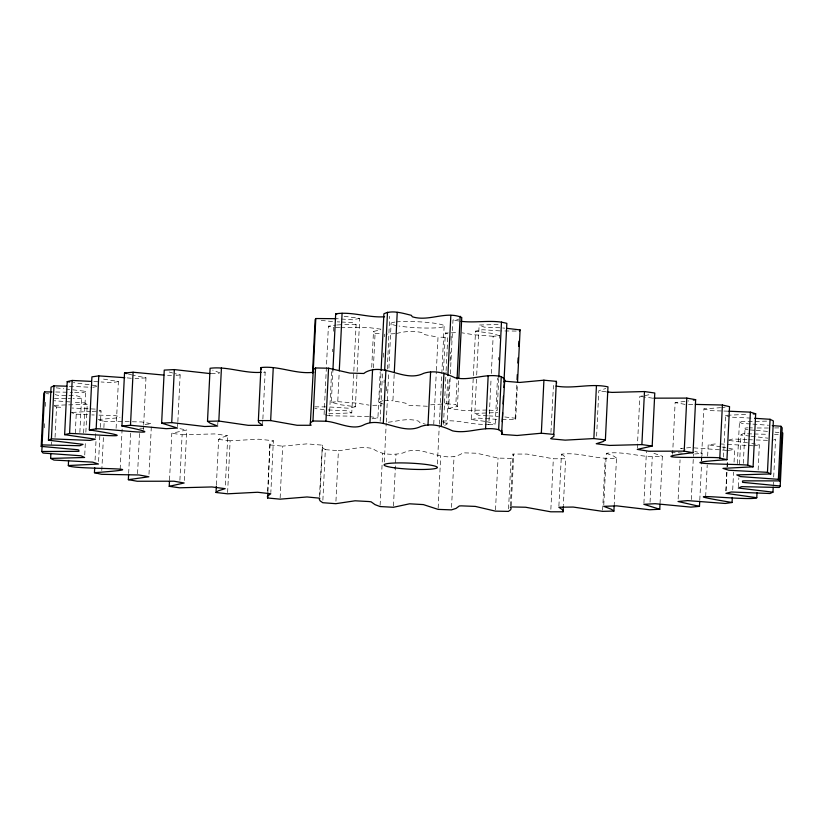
<?xml version="1.0" encoding="UTF-8"?>
<svg xmlns="http://www.w3.org/2000/svg" width="824" height="824" viewBox="0 0 824 824"><rect width="100%" height="100%" fill="white"/><g stroke="black" fill="none" stroke-linecap="round" stroke-linejoin="round"><path stroke-width="0.62" stroke-dasharray="4.12 3.09" d="M44.28 427.811L44.527 422.753M45.33 406.345L45.578 401.288M51.315 444.538L51.438 442.004M55.054 437.328L56.537 407.025L53.23 405.387M75.293 433.115L76.22 414.173L70.915 412.515M79.866 432.394L81.535 398.301C77.652 392.873 61.749 397.518 55.229 394.552M83.605 432.991L85.645 391.318L70.823 389.587M84.748 454.961L85.366 442.334M85.861 432.229L87.22 404.45L84.718 402.905L73.697 402.194M95.532 437.781L95.78 432.734M95.069 460.07L95.996 441.128M98.581 461.492L99.817 436.236M100.25 427.399L101.053 410.98L99.096 410.115M101.785 470.535L103.453 436.442M103.886 427.604L104.195 421.291L97.047 419.663M116.102 428.264L118.388 381.543L101.239 378.721M120.15 469.175L122.189 427.512M128.668 473.367L130.645 432.961M137.567 473.666L139.606 432.003M143.438 429.623L143.623 425.843M143.685 424.576L145.972 377.856L133.035 375.167M148.99 474.243L151.338 426.255M169.528 480.011L171.814 433.29L186.749 429.963L178.942 428.511M177.624 426.647L177.799 422.856M177.86 421.6L180.147 374.879L174.956 373.663M179.9 480.217L182.114 434.763L171.814 433.29M184.277 480.464L186.749 429.963M217.752 424.782L217.876 422.248M216.393 484.903L218.618 439.45L220.832 437.802L227.774 435.618L225.24 487.386M227.609 492.556L230.133 440.778L258.818 439.213L273.372 440.727L270.839 492.495M262.629 423.897L262.815 420.106M262.877 418.849L265.163 372.129L262.825 370.924M267.646 491.156L269.994 443.178L273.372 440.727M267.934 491.681L269.994 443.178M280.139 497.892L282.663 446.124L306.93 443.868L322.421 445.156L319.887 496.923M319.413 496.759L322.421 445.156M324.079 414.575L328.405 326.18L336.264 325.027M322.874 500.189L325.346 449.677L322.678 447.813L321.885 446.248M368.688 416.439L329.435 415.79L331.629 370.954M332.566 351.745L332.69 349.18M333.576 331.248L333.761 327.406L328.405 326.18M344.154 316.262L359.717 318.373L355.391 406.768L339.828 404.656L331.351 402.215L332.917 370.192M331.351 402.215L337.768 401.649L339.21 372.191M335.945 501.157L338.417 450.646C349.953 449.729 361.139 445.753 372.819 448.627C381.09 454.838 392.842 455.342 402.905 452.994C422.207 443.415 442.364 464.159 461.172 454.003L462.769 452.829L476.715 453.231L498.046 458.103L511.034 458.36L513.28 456.712L513.702 455.219L512.899 454.055L526.958 454.076L553.337 458.772L565.635 458.762L563.359 505.483M328.776 413.761L351.776 412.906L356.102 324.512L352.136 322.555L340.961 321.999M371.727 367.319L373.478 331.444L380.76 329.796M373.385 367.885L375.085 333.298L373.478 331.444M372.098 418.788L377.917 417.902L380.173 371.789M383.325 404.121L379.534 402.617L381.038 371.871M380.142 421.27L382.583 371.315M383.273 357.225L383.593 350.818M384.283 336.728L384.406 334.163M384.056 382.655L384.18 380.091M380.101 505.277L382.635 453.509M386.271 390.813L386.518 385.683M387.332 369.028L389.68 316.344M384.324 461.986L386.209 423.412M386.271 422.135L388.66 373.272M388.918 368.132L391.112 323.132M427.347 406.253L408.488 405.346L405.398 403.121L392.904 400.773L394.222 373.88M393.47 506.018L396.004 454.251M433.754 424.257L436.318 371.737M436.38 370.46L438.007 337.15L425.514 334.802L423.907 334.214L422.897 332.752C413.833 330.682 404.924 331.186 396.282 333.576M437.4 463.964L439.285 425.4M439.347 424.113L444.126 326.397M443.518 370.172L445.341 333.03L456.898 332.618M438.152 508.109L440.675 456.341M443.477 424.442L446.042 371.923M446.103 370.646L447.731 337.335L438.007 337.15M430.664 404.831L446.515 403.76L447.823 376.856M444.672 425.39L447.02 424.175L449.317 377.577M450.131 360.933L450.563 351.961M451.13 340.436L451.047 334.956M486.84 410.053L462.728 410.414L448.668 408.416L450.306 375.105M450.368 373.828L452.994 320.021L458.824 319.135M448.668 408.416L457.444 406.479L455.837 404.636L457.021 380.297M451.552 507.347L454.024 456.846M457.444 406.479L458.752 379.576M484.749 421.311L471.204 419.55L475.52 331.166L482.648 329.734L500.003 330.887M487.458 415.832L478.775 415.368L474.82 413.411L476.632 376.259M476.694 374.982L479.135 325.017L498.973 324.512M485.099 424.442L488.828 424.669L491.083 378.546M491.331 373.427L493.154 336.274L499.56 335.708L499.437 338.273M488.828 424.669L495.245 424.103L497.5 377.979M498.376 360.047L498.499 357.482M498.726 378.494L497.16 410.517L487.932 410.105M495.512 509.881L498.046 458.103M508.562 508.872L511.034 458.36M510.365 505.833L512.899 454.055M502.074 419.437L515.124 419.395L516.813 384.808M511.23 505.72L513.702 455.219M515.124 419.395L515.773 418.293L517.462 383.706M550.937 432.312L553.46 385.436M550.865 509.273L553.337 458.772M558.899 505.957L561.432 454.189C579.972 451.789 597.915 460.245 616.496 458.041L614.21 504.762M596.597 436.154L598.821 390.7L605.764 388.506M602.632 510.077L605.166 458.309M603.786 505.081L606.309 453.313C625.035 450.677 643.554 458.7 662.352 456.218L660.065 502.939M637.312 448.132L639.846 396.354L642.669 395.932M643.915 503.207L646.438 451.439M650.054 502.187L652.278 456.733M672.6 454.354L675.134 402.586L688.771 400.928M678.152 498.963L680.068 459.823M691.284 499.54L693.509 454.086M701.379 460.678L703.912 408.91L720.578 407.664M699.782 500.055L701.636 462.171M701.698 460.904L701.883 457.124M701.945 455.857L702.069 453.334L694.817 451.418M705.674 496.542L707.219 464.973M707.651 456.136L708.207 444.764L717.21 443.734M723.503 457.001L725.542 415.337L748.429 414.297M725.851 490.836L726.778 471.894M727.026 466.848L727.273 461.801M726.057 490.805L726.984 471.874M727.231 466.817L727.479 461.77M732.701 489.868L733.566 472.183M734.06 462.089L734.678 449.461L721.917 447.01M737.336 463.541L739.478 421.713L768.37 421.105M738.417 486.768L738.85 477.93M739.53 464.036L740.951 435L743.104 433.671L752.879 433.939M743.33 463.376L745.061 428.017L747.718 427.821M758.131 469.948L759.368 444.692L750.695 443.312M773.324 484.605L773.448 482.071M773.695 477.024L775.549 439.141L773.582 440.037M379.534 402.617L380.276 401.576L383.181 400.588M180.147 374.879L176.006 375.373M87.22 404.45L68.279 404.883M85.645 391.318L83.492 392.636L73.717 392.368M118.388 381.543L112.136 382.686L101.115 381.976M81.535 398.301L73.017 398.383M359.717 318.373L352.59 319.805L337.222 318.733M355.391 406.768L348.274 408.199L329.909 407.005M471.204 419.55L478.322 418.118L496.676 419.313M96.861 386.528L92.628 387.362M728.612 440.14L732.711 438.965L747.502 439.645M265.163 372.129L263.628 372.314M145.972 377.856L135.054 378.618M754.413 445.866L759.368 444.692M356.102 324.512L342.908 324.666M474.82 413.411L497.82 412.556M644.811 395.623L650.177 394.49M101.053 410.98L99.282 411.135M727.829 450.429L734.678 449.461M98.169 419.529L119.995 417.675M721.7 407.54L725.058 407.159M145.045 424.453L151.462 423.732L141.584 421.94L104.195 421.291M694.725 453.983L702.069 453.334M337.212 324.955L341.404 324.707M395.046 333.668L387.496 334.07M388.259 422.238C398.425 421.074 408.055 417.799 418.571 421.146L420.065 422.825L425.339 424.144M72.131 412.433L90.99 411.361M211.16 373.529L219.132 373.241M54.477 405.346L65.704 404.934M171.485 375.682L167.571 375.507M92.144 411.31L98.097 411.166M372.767 405.336L381.512 405.13M442.591 421.249C456.599 419.262 470.061 424.494 484.018 424.37M652.721 398.177L639.846 396.354M54.425 398.342L66.929 398.332M182.114 434.763L214.528 433.918L227.774 435.618M774.673 427.944L779.679 427.893M516.205 331.063L501.002 330.929M314.716 406.86L325.799 406.891M688.586 404.378L694.148 404.378M68.176 398.332L70.668 398.342M757.174 427.975L768.411 428.017M55.723 391.987L72.512 392.327M139.792 428.212L143.479 428.253M774.56 434.361L778.247 434.403M748.892 427.841L752.405 427.903M384.396 400.608L392.904 400.773M721.484 410.96L710.504 410.651L703.912 408.91M754.084 433.991L767.175 434.289M767.474 440.335L753.589 439.892M723.905 411.042L728.746 411.207M91.804 414.905L94.224 414.987M99.055 415.142L114.732 415.553L120.211 416.676M337.232 321.865L339.715 321.957M488.704 415.883L498.407 416.377M339.694 327.684L333.761 327.406M340.796 327.736L368.194 327.509L380.966 329.188M69.36 386.271L91.196 387.29M748.717 439.686L752.374 439.841M95.234 409.106L71.956 408.024M76.22 414.173L88.209 414.729M753.218 445.805L719.568 443.909M750.983 418.108L730.095 417.078M750.489 423.989L741.878 423.402L739.375 421.867M499.797 327.777L484.182 327.128L479.135 325.017M493.154 336.274L474.037 334.781L461.924 332.814M93.833 381.543L98.684 381.831M337.768 401.649L356.885 403.152L368.987 405.12M56.537 407.025L63.654 407.489M726.644 450.357L690.182 447.576L680.624 448.462L685.063 449.399M685.012 404.378L675.134 402.586M752.899 424.123L768.555 425.246M70.102 401.937L54.322 400.752M328.179 409.94L346.739 410.795L351.776 412.906M325.346 449.677L338.417 450.646M750.314 429.943L755.031 430.293M747.955 429.757L745.215 429.314L745.061 428.017M682.334 453.159L671.241 452.129M502.733 327.983L504.721 328.158M332.505 321.545L320.34 320.309M756.205 430.375L768.823 431.498M375.085 333.298L380.904 333.844M446.515 403.76L455.837 404.636M127.164 377.886L132.798 378.412M749.953 436.102L740.951 435M270.221 444.96L282.663 446.124M504.813 416.965L515.773 418.293M324.213 409.6L314.902 408.56M775.178 432.167L778.989 432.559M46.34 393.625L48.874 393.882M751.076 436.205L767.906 438.162M66.126 389.062L69.649 389.453M218.618 439.45L230.133 440.778M96.243 385.694L73.418 382.614M729.158 440.479L748.213 442.91M605.846 391.781L598.821 390.7M56.135 387.826L63.778 388.804M458.813 321L452.994 320.021M369.832 416.604L377.917 417.902M720.763 446.814L708.207 444.764M486.768 421.661L495.245 424.103M325.15 414.812L329.435 415.79M128.153 373.942L131.778 374.899M653.916 453.313L662.352 456.218M169.25 372.015L172.669 373.004M447.587 333.813L445.341 333.03M443.271 422.197L447.061 423.701M219.781 372.829L212.736 370.141M606.309 453.313L613.859 456.166L616.496 458.041M729.322 416.903L725.542 415.337M499.56 335.708L491.094 333.267L475.52 331.166M561.432 454.189L565.439 456.98L565.635 458.762M396.231 321.927A26.718 3.028 2.8 0 1 434.495 323.235A26.718 3.028 2.8 0 1 437.544 327.746A26.718 3.028 2.8 0 1 399.012 326.036M396.674 325.635A26.718 3.028 2.8 0 1 394.923 322.081"/><path stroke-width="1.24" d="M42.055 446.433L41.808 451.49L78.939 451.336L78.785 450.038L77.425 449.698L41.2 446.392L43.796 393.357L44.661 391.884L52.036 391.956M41.2 446.392L42.065 444.919L44.661 391.884M42.065 444.919L79.763 445.722L83.049 444.352L48.451 440.201L51.047 387.167L53.993 385.828L66.795 386.199M48.451 440.201L51.407 438.862L53.993 385.828M68.577 460.503L68.33 465.55L98.458 464.015L92.638 462.14L53.941 460.06L50.635 458.422L50.882 453.375M51.407 438.862L90.032 440.397L95.388 439.202L64.633 434.66L67.218 381.625L72.182 380.451L91.402 381.399M64.633 434.66L69.587 433.486L72.182 380.451M69.587 433.486C79.918 433.156 157.703 440.675 89.322 429.891L91.917 376.856L98.767 375.878L124.805 377.701M89.322 429.891L96.171 428.913L98.767 375.878M128.606 474.624L128.359 479.681L148.866 476.766L138.988 474.974L101.599 474.325L94.451 472.698L94.698 467.641M96.171 428.913C98.416 427.491 184.792 438.667 121.931 426.018L124.527 372.984L133.086 372.232L163.925 375.095M121.931 426.018L130.491 425.266L133.086 372.232M130.491 425.266L166.242 428.686L177.541 428.068L161.648 423.134L164.244 370.1L174.317 369.585L210.027 373.571M161.648 423.134L171.722 422.619L174.317 369.585M216.331 486.17L216.022 492.484L218.236 490.836L225.179 488.653L211.933 486.953L179.529 487.798L169.219 486.325L169.466 481.278M171.722 422.619L204.692 426.513L217.69 426.039L210.141 423.176L207.504 421.311L210.099 368.276C227.342 366.124 243.935 373.55 261.115 372.345M313.697 372.263C295.775 374.601 278.883 365.465 260.95 367.556L258.365 420.59L258.561 422.362L262.568 425.163L261.033 425.349L248.22 425.328L218.834 421.043L221.429 368.009M556.087 386.054C573.319 389.186 590.756 383.047 607.978 386.868L605.383 439.903L593.867 438.564L565.182 440.14L552.214 438.955L550.628 438.626L554.006 436.174L553.779 434.392L541.337 433.228L517.07 435.484L503.505 434.516L501.579 434.197L504.71 380.06L503.907 378.504L501.25 376.63C485.655 372.788 470.669 381.234 455.106 377.814C445.743 373.313 434.65 369.739 423.691 373.313C404.388 382.892 384.231 362.148 365.423 372.314L363.817 373.488L349.881 373.087L328.549 368.204L315.561 367.957L313.316 369.595L310.298 424.133L311.101 425.287L297.042 425.277L270.663 420.58L273.259 367.545M563.297 506.739L563.049 511.797L550.741 511.797L525.661 507.244L512.178 506.945L510.303 507.09L511.107 508.253L510.684 509.747L508.439 511.395L495.451 511.137L475.314 506.41L461.492 505.864L459.329 505.957L456.053 508.408L451.428 509.881L438.09 509.376L423.361 504.597L409.559 503.804L393.409 507.285L380.039 506.544L375.013 504.628L371.109 501.826L368.894 501.538L355.051 500.796L335.821 503.68L322.751 502.712L320.093 500.848L319.29 499.282L319.825 498.19L307.043 496.965L280.078 499.159L267.625 497.995L267.872 492.937M312.512 373.437L315.149 319.64L315.798 318.528L336.223 318.692M313.172 372.335L315.798 318.528M310.298 424.133L310.72 422.63L312.966 420.992L315.561 367.957M502.115 433.094L501.322 431.539L498.654 429.664C483.06 425.823 468.073 434.269 452.51 430.849C443.147 426.338 432.054 422.774 421.095 426.348C401.793 435.927 381.636 415.183 362.828 425.349C351.714 430.437 337.449 422.053 325.954 421.239L328.549 368.204M332.917 370.192L335.677 313.831C352.136 311.328 368.194 317.94 384.581 316.766M339.272 370.903L342.084 313.264M369.976 422.506L372.572 369.471M381.1 370.594L383.902 313.759C392.245 309.783 402.709 313.254 411.331 315.314L412.34 316.787C428.871 321.988 445.733 310.566 461.759 317.477L458.813 378.298M384.684 369.842L387.507 312.203M383.325 423.011L385.91 369.976M394.284 372.592L397.23 312.389M427.996 425.102L430.591 372.067M441.365 425.843L443.961 372.808M447.896 375.579L450.831 315.365M457.083 379.009L460.163 316.241M485.583 428.707L488.179 375.672M498.788 377.217L501.476 322.132C488.045 320.258 474.459 322.977 461.09 321.319M498.654 429.664L501.25 376.63M503.958 382.284L506.842 323.348L501.476 322.132M501.579 434.197L501.764 430.406M502.197 421.569L502.63 412.731M503.062 403.884L503.433 396.313M503.866 387.476L504.71 380.06M517.06 379.679L517.307 374.56M517.874 363.034L518.121 357.904M518.687 346.379L518.945 341.249M517.524 382.418L520.088 329.899L506.709 328.333M541.337 433.228L543.922 380.194L556.375 381.358L556.602 383.139M553.779 434.392L556.375 381.358M593.867 438.564L596.452 385.529M563.049 511.797L562.844 510.015L558.837 507.224L573.185 507.059L602.571 511.344L613.901 511.076L614.148 506.029M644.471 391.554L654.781 393.017L652.186 446.052L641.886 444.589L644.471 391.554L612.067 392.399L607 391.925M613.901 511.076L611.264 509.201L603.724 506.338L616.712 505.864L649.683 509.768L659.756 509.253L660.003 504.195M686.804 398.105L695.641 399.671L693.046 452.706L684.208 451.14L686.804 398.105L653.916 398.157M659.756 509.253L643.863 504.309L655.162 503.701L690.914 507.121L699.473 506.369L699.72 501.311M722.401 405.027L729.549 406.654L726.953 459.689L719.805 458.062L722.401 405.027L695.322 404.399M699.473 506.369L678.028 501.497L687.597 500.611L725.233 503.464L732.083 502.486L732.33 497.438M750.376 412.144L755.67 413.803L753.085 466.827L747.78 465.179L750.376 412.144L728.746 411.207M732.083 502.486C657.593 490.187 750.757 501.497 756.782 497.727L757.029 492.67M770.059 419.292L773.365 420.92L770.77 473.954L767.463 472.327L770.059 419.292L754.63 418.293M756.782 497.727L725.934 493.339L731.372 491.99L770.007 493.514L772.953 492.175L773.2 487.128M782.8 432.961L780.204 485.995L742.62 482.349L742.465 481.051L743.753 480.835L779.597 480.897L778.361 479.321L780.956 426.286L772.273 425.565M779.597 480.897L782.192 427.862L780.956 426.286M519.439 331.001L520.088 329.899M780.204 485.995L779.339 487.468L741.641 486.665L738.356 488.035L772.953 492.175M605.383 439.903L603.168 441.54L596.226 443.734L609.472 445.434L641.886 444.589M169.219 486.325L184.154 482.988L173.957 481.216L137.196 481.247L128.359 479.681M652.186 446.052L637.251 449.389L648.879 451.233L684.208 451.14M693.355 400.093L695.641 399.671M693.046 452.706C630.731 459.864 719.805 456.208 719.805 458.062M94.451 472.698C169.517 467.115 71.183 469.927 68.33 465.55M726.953 459.689C659.087 464.273 739.468 463.85 747.78 465.179M543.922 380.194L519.666 382.449L504.175 381.162M753.26 413.967L755.67 413.803M753.085 466.827L722.947 468.372L728.766 470.247L767.463 472.327M50.635 458.422L84.625 457.485L80.968 455.785L43.044 453.066L41.808 451.49M770.77 473.954L736.78 474.902L740.436 476.591L778.361 479.321M207.504 421.311L218.834 421.043M258.365 420.59L270.663 420.58M312.966 420.992L325.954 421.239M216.022 492.484L227.548 493.813L257.593 492.258L270.777 493.761L267.398 496.213L267.625 497.995M67.218 381.625L69.7 382.017M124.527 372.984L126.948 373.622M335.677 313.831L336.728 314.284M312.893 371.099L313.635 372.088M260.95 367.556L261.156 369.327M394.748 467.847A26.718 3.028 2.8 0 0 437.204 467.826A26.718 3.028 2.8 0 0 400.155 462.903A26.718 3.028 2.8 0 0 394.748 467.847"/></g></svg>
